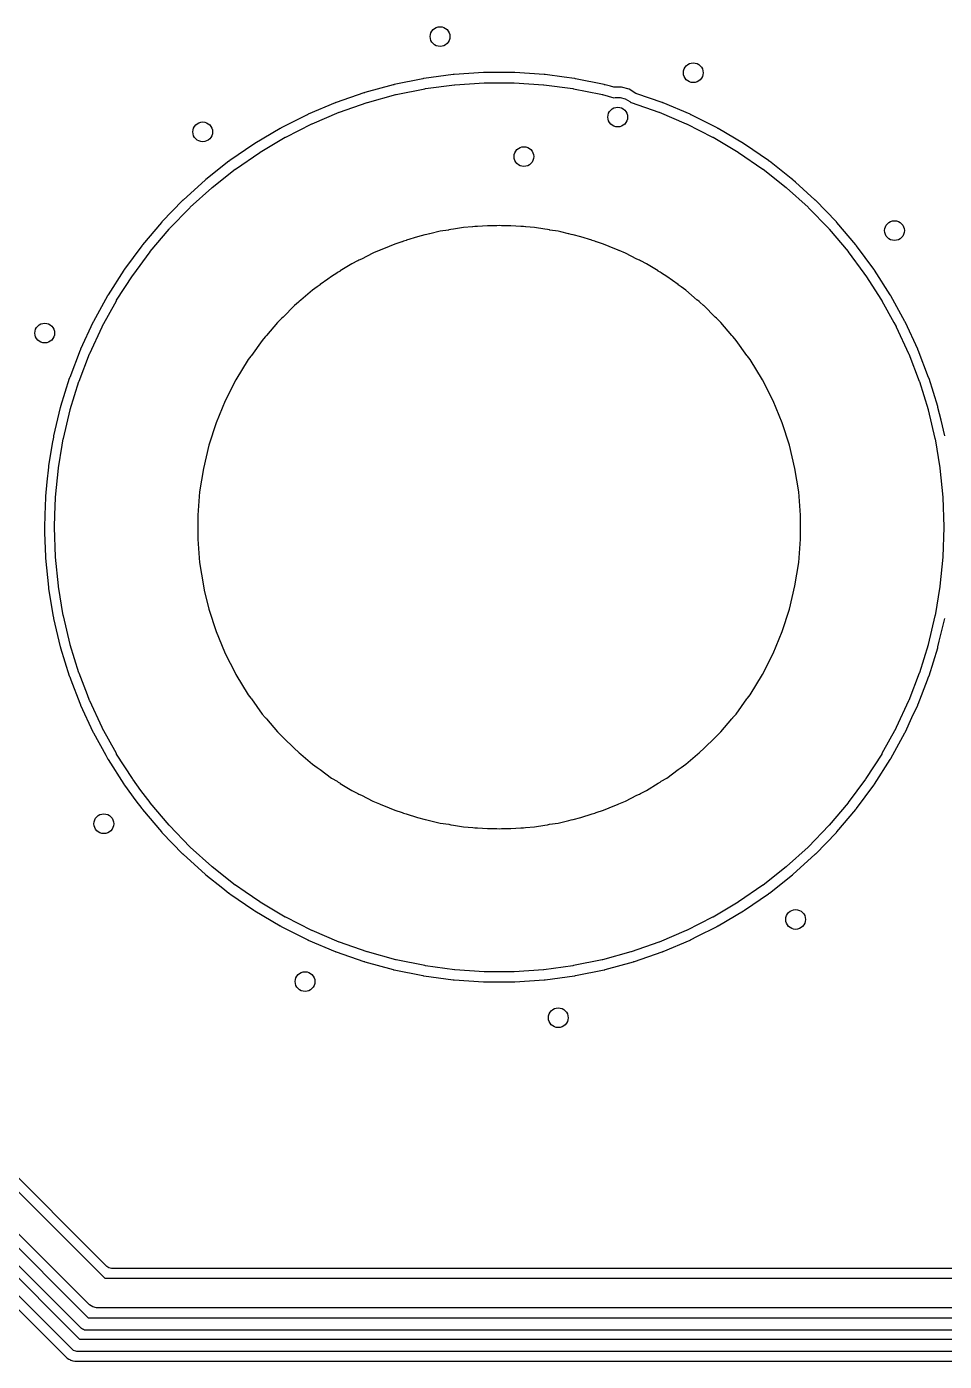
# Model space of a CAD drawing. Header units: inches. Extents: x 0.79 to 7.64, y -5.35 to -0.98.
# Drawn here: x 3.836 to 4.567, y -3.499 to -2.436 of the extents above; entities that cross this region are included whole.
import ezdxf

# ---------------------------------------------------------------- set-up
doc = ezdxf.new("R2010")
doc.units = ezdxf.units.IN
doc.header["$MEASUREMENT"] = 0
doc.layers.add('BLACK', color=250, linetype='CONTINUOUS')

msp = doc.modelspace()

# ---------------------------------------------------------------- linework, layer by layer
at = {"layer": 'BLACK', "linetype": 'CONTINUOUS'}
for p, q in [((4.1519, -2.4774), (4.129, -2.482)), ((4.1522, -2.4773), (4.1519, -2.4774)), ((4.1525, -2.4773), (4.1522, -2.4773)), ((4.1527, -2.4772), (4.1525, -2.4773)), ((4.1759, -2.4741), (4.1527, -2.4772)), ((4.1761, -2.4741), (4.1759, -2.4741)), ((4.1762, -2.4741), (4.1761, -2.4741)), ((4.1765, -2.474), (4.1762, -2.4741)), ((4.1768, -2.474), (4.1765, -2.474)), ((4.1765, -2.474), (4.1765, -2.474)), ((4.1765, -2.474), (4.1765, -2.474)), ((4.2001, -2.4725), (4.1768, -2.474)), ((4.2003, -2.4724), (4.2001, -2.4725)), ((4.2007, -2.4724), (4.2003, -2.4724)), ((4.2003, -2.4724), (4.2003, -2.4724)), ((4.2003, -2.4724), (4.2003, -2.4724)), ((4.2009, -2.4724), (4.2007, -2.4724)), ((4.2243, -2.4724), (4.2009, -2.4724)), ((4.2009, -2.4724), (4.2009, -2.4724)), ((4.2245, -2.4724), (4.2243, -2.4724)), ((4.2243, -2.4724), (4.2243, -2.4724)), ((4.2248, -2.4724), (4.2245, -2.4724)), ((4.2249, -2.4724), (4.2248, -2.4724)), ((4.225, -2.4724), (4.2249, -2.4724)), ((4.2251, -2.4725), (4.225, -2.4724)), ((4.2484, -2.474), (4.2251, -2.4725)), ((4.2487, -2.474), (4.2484, -2.474)), ((4.249, -2.4741), (4.2487, -2.474)), ((4.2492, -2.4741), (4.249, -2.4741)), ((4.2493, -2.4741), (4.2492, -2.4741)), ((4.2643, -2.4761), (4.2493, -2.4741)), ((4.2725, -2.4772), (4.2643, -2.4761)), ((4.2727, -2.4773), (4.2725, -2.4772)), ((4.273, -2.4773), (4.2727, -2.4773)), ((4.2727, -2.4773), (4.2727, -2.4773)), ((4.2727, -2.4773), (4.2727, -2.4773)), ((4.2733, -2.4774), (4.273, -2.4773)), ((4.2962, -2.482), (4.2733, -2.4774)), ((4.2733, -2.4774), (4.2733, -2.4774)), ((4.2733, -2.4774), (4.2733, -2.4774)), ((4.1282, -2.4822), (4.1056, -2.4884)), ((4.1284, -2.4821), (4.1282, -2.4822)), ((4.1287, -2.4821), (4.1284, -2.4821)), ((4.1289, -2.482), (4.1287, -2.4821)), ((4.129, -2.482), (4.1289, -2.482)), ((4.129, -2.482), (4.129, -2.482)), ((4.129, -2.482), (4.129, -2.482)), ((4.1306, -2.4899), (4.1535, -2.4853)), ((4.1535, -2.4853), (4.1538, -2.4852)), ((4.1538, -2.4852), (4.177, -2.4821)), ((4.177, -2.4821), (4.1773, -2.4821)), ((4.1773, -2.4821), (4.2006, -2.4805)), ((4.2006, -2.4805), (4.2009, -2.4805)), ((4.2009, -2.4805), (4.2243, -2.4805)), ((4.2243, -2.4805), (4.2246, -2.4805)), ((4.2246, -2.4805), (4.2479, -2.4821)), ((4.2479, -2.4821), (4.2482, -2.4821)), ((4.2482, -2.4821), (4.2714, -2.4852)), ((4.2714, -2.4852), (4.2717, -2.4853)), ((4.2717, -2.4853), (4.2935, -2.4897)), ((4.2965, -2.4821), (4.2962, -2.482)), ((4.2968, -2.4821), (4.2965, -2.4821)), ((4.2965, -2.4821), (4.2965, -2.4821)), ((4.2965, -2.4821), (4.2965, -2.4821)), ((4.297, -2.4822), (4.2968, -2.4821)), ((4.2968, -2.4821), (4.2968, -2.4821)), ((4.3012, -2.4834), (4.297, -2.4822)), ((4.3039, -2.4841), (4.3012, -2.4834)), ((4.305, -2.4842), (4.3039, -2.4841)), ((4.3102, -2.4842), (4.305, -2.4842)), ((4.3162, -2.4858), (4.3102, -2.4842)), ((4.3102, -2.4842), (4.3102, -2.4842)), ((4.3216, -2.489), (4.3162, -2.4858)), ((4.0819, -2.4966), (4.0604, -2.5057)), ((4.0822, -2.4965), (4.0819, -2.4966)), ((4.0825, -2.4964), (4.0822, -2.4965)), ((4.0827, -2.4963), (4.0825, -2.4964)), ((4.1048, -2.4886), (4.0827, -2.4963)), ((4.0854, -2.5039), (4.1075, -2.4963)), ((4.1051, -2.4885), (4.1048, -2.4886)), ((4.1054, -2.4885), (4.1051, -2.4885)), ((4.1056, -2.4884), (4.1054, -2.4885)), ((4.1075, -2.4963), (4.1078, -2.4962)), ((4.1078, -2.4962), (4.1303, -2.49)), ((4.1303, -2.49), (4.1306, -2.4899)), ((4.2935, -2.4897), (4.2946, -2.4899)), ((4.2946, -2.4899), (4.2949, -2.49)), ((4.2949, -2.49), (4.3041, -2.4925)), ((4.3041, -2.4925), (4.305, -2.4923)), ((4.305, -2.4923), (4.3091, -2.4923)), ((4.3091, -2.4923), (4.3131, -2.4933)), ((4.3131, -2.4933), (4.3167, -2.4954)), ((4.3167, -2.4954), (4.3175, -2.4962)), ((4.3175, -2.4962), (4.3177, -2.4963)), ((4.3177, -2.4963), (4.3398, -2.5039)), ((4.3217, -2.489), (4.3216, -2.489)), ((4.3216, -2.489), (4.3216, -2.489)), ((4.3224, -2.4893), (4.3217, -2.489)), ((4.3424, -2.4963), (4.3224, -2.4893)), ((4.3427, -2.4964), (4.3424, -2.4963)), ((4.343, -2.4965), (4.3427, -2.4964)), ((4.3433, -2.4966), (4.343, -2.4965)), ((4.3648, -2.5057), (4.3433, -2.4966)), ((4.0597, -2.5061), (4.0388, -2.5166)), ((4.0599, -2.506), (4.0597, -2.5061)), ((4.0602, -2.5058), (4.0599, -2.506)), ((4.0604, -2.5057), (4.0602, -2.5058)), ((4.0636, -2.5132), (4.0851, -2.5041)), ((4.0851, -2.5041), (4.0854, -2.5039)), ((4.3398, -2.5039), (4.3401, -2.5041)), ((4.3401, -2.5041), (4.3616, -2.5132)), ((4.365, -2.5058), (4.3648, -2.5057)), ((4.3653, -2.506), (4.365, -2.5058)), ((4.3655, -2.5061), (4.3653, -2.506)), ((4.3864, -2.5166), (4.3655, -2.5061)), ((4.0381, -2.517), (4.018, -2.5289)), ((4.0383, -2.5169), (4.0381, -2.517)), ((4.0386, -2.5167), (4.0383, -2.5169)), ((4.0388, -2.5166), (4.0386, -2.5167)), ((4.0425, -2.5238), (4.0633, -2.5133)), ((4.0633, -2.5133), (4.0636, -2.5132)), ((4.3616, -2.5132), (4.3619, -2.5133)), ((4.3619, -2.5133), (4.3827, -2.5238)), ((4.3866, -2.5167), (4.3864, -2.5166)), ((4.3869, -2.5169), (4.3866, -2.5167)), ((4.3871, -2.517), (4.3869, -2.5169)), ((4.4072, -2.5289), (4.3871, -2.517)), ((4.0172, -2.5294), (3.998, -2.5426)), ((4.0175, -2.5293), (4.0172, -2.5294)), ((4.0177, -2.5291), (4.0175, -2.5293)), ((4.018, -2.5289), (4.0177, -2.5291)), ((4.0221, -2.5359), (4.0422, -2.524)), ((4.0422, -2.524), (4.0425, -2.5238)), ((4.3827, -2.5238), (4.383, -2.524)), ((4.383, -2.524), (4.4031, -2.5359)), ((4.4075, -2.5291), (4.4072, -2.5289)), ((4.4077, -2.5293), (4.4075, -2.5291)), ((4.408, -2.5294), (4.4077, -2.5293)), ((4.4077, -2.5293), (4.4077, -2.5293)), ((4.4272, -2.5426), (4.408, -2.5294)), ((4.0026, -2.5493), (4.0218, -2.5361)), ((4.0218, -2.5361), (4.0221, -2.5359)), ((4.4031, -2.5359), (4.4034, -2.5361)), ((4.4034, -2.5361), (4.4226, -2.5493)), ((3.9973, -2.5431), (3.9789, -2.5576)), ((3.984, -2.564), (4.0023, -2.5495)), ((3.9975, -2.543), (3.9973, -2.5431)), ((3.9977, -2.5428), (3.9975, -2.543)), ((3.998, -2.5426), (3.9977, -2.5428)), ((4.0023, -2.5495), (4.0026, -2.5493)), ((4.4226, -2.5493), (4.4229, -2.5495)), ((4.4229, -2.5495), (4.4412, -2.564)), ((4.4274, -2.5428), (4.4272, -2.5426)), ((4.4277, -2.543), (4.4274, -2.5428)), ((4.4274, -2.5428), (4.4274, -2.5428)), ((4.4279, -2.5431), (4.4277, -2.543)), ((4.4277, -2.543), (4.4277, -2.543)), ((4.4454, -2.5569), (4.4279, -2.5431)), ((4.4279, -2.5431), (4.4279, -2.5431)), ((3.9783, -2.5582), (3.961, -2.5738)), ((3.9785, -2.558), (3.9783, -2.5582)), ((3.9787, -2.5578), (3.9785, -2.558)), ((3.9789, -2.5576), (3.9787, -2.5578)), ((3.9787, -2.5578), (3.9787, -2.5578)), ((3.9787, -2.5578), (3.9787, -2.5578)), ((3.9787, -2.5578), (3.9787, -2.5578)), ((4.4462, -2.5576), (4.4454, -2.5569)), ((4.4463, -2.5576), (4.4462, -2.5576)), ((4.4465, -2.5578), (4.4463, -2.5576)), ((4.4467, -2.558), (4.4465, -2.5578)), ((4.4469, -2.5582), (4.4467, -2.558)), ((4.4467, -2.558), (4.4467, -2.558)), ((4.4486, -2.5597), (4.4469, -2.5582)), ((4.4469, -2.5582), (4.4469, -2.5582)), ((4.4469, -2.5582), (4.4469, -2.5582)), ((4.4642, -2.5738), (4.4486, -2.5597)), ((4.4486, -2.5597), (4.4486, -2.5597)), ((3.9664, -2.5798), (3.9837, -2.5642)), ((3.9837, -2.5642), (3.984, -2.564)), ((4.4412, -2.564), (4.4415, -2.5642)), ((4.4415, -2.5642), (4.4588, -2.5798)), ((3.9603, -2.5744), (3.9441, -2.5912)), ((3.9499, -2.5968), (3.9662, -2.5801)), ((3.9605, -2.5742), (3.9603, -2.5744)), ((3.9608, -2.574), (3.9605, -2.5742)), ((3.961, -2.5738), (3.9608, -2.574)), ((3.9662, -2.5801), (3.9664, -2.5798)), ((4.4588, -2.5798), (4.459, -2.5801)), ((4.459, -2.5801), (4.4753, -2.5968)), ((4.4644, -2.574), (4.4642, -2.5738)), ((4.4647, -2.5742), (4.4644, -2.574)), ((4.4644, -2.574), (4.4644, -2.574)), ((4.4649, -2.5744), (4.4647, -2.5742)), ((4.4811, -2.5912), (4.4649, -2.5744)), ((4.4649, -2.5744), (4.4649, -2.5744)), ((4.4649, -2.5744), (4.4649, -2.5744)), ((3.9435, -2.5919), (3.9284, -2.6097)), ((3.9437, -2.5917), (3.9435, -2.5919)), ((3.9439, -2.5914), (3.9437, -2.5917)), ((3.9441, -2.5912), (3.9439, -2.5914)), ((4.2032, -2.5945), (4.1954, -2.5951)), ((4.2107, -2.5945), (4.2032, -2.5945)), ((4.2126, -2.5944), (4.2107, -2.5945)), ((4.2145, -2.5945), (4.2126, -2.5944)), ((4.222, -2.5945), (4.2145, -2.5945)), ((4.2298, -2.5951), (4.222, -2.5945)), ((4.222, -2.5945), (4.222, -2.5945)), ((4.4813, -2.5914), (4.4811, -2.5912)), ((4.4811, -2.5912), (4.4811, -2.5912)), ((4.4815, -2.5917), (4.4813, -2.5914)), ((4.4817, -2.5919), (4.4815, -2.5917)), ((4.4815, -2.5917), (4.4815, -2.5917)), ((4.4967, -2.6097), (4.4817, -2.5919)), ((3.9346, -2.6149), (3.9497, -2.5971)), ((3.9497, -2.5971), (3.9499, -2.5968)), ((4.1474, -2.6033), (4.1387, -2.6061)), ((4.1535, -2.6018), (4.1474, -2.6033)), ((4.1536, -2.6018), (4.1535, -2.6018)), ((4.1535, -2.6018), (4.1535, -2.6018)), ((4.1551, -2.6014), (4.1536, -2.6018)), ((4.1572, -2.6009), (4.1551, -2.6014)), ((4.1573, -2.6009), (4.1572, -2.6009)), ((4.1657, -2.5989), (4.1573, -2.6009)), ((4.1573, -2.6009), (4.1573, -2.6009)), ((4.1723, -2.5979), (4.1657, -2.5989)), ((4.1724, -2.5978), (4.1723, -2.5979)), ((4.1741, -2.5975), (4.1724, -2.5978)), ((4.1761, -2.5972), (4.1741, -2.5975)), ((4.1762, -2.5972), (4.1761, -2.5972)), ((4.1843, -2.5959), (4.1762, -2.5972)), ((4.1762, -2.5972), (4.1762, -2.5972)), ((4.1913, -2.5954), (4.1843, -2.5959)), ((4.1843, -2.5959), (4.1843, -2.5959)), ((4.1915, -2.5954), (4.1913, -2.5954)), ((4.1933, -2.5952), (4.1915, -2.5954)), ((4.1953, -2.5951), (4.1933, -2.5952)), ((4.1954, -2.5951), (4.1953, -2.5951)), ((4.1954, -2.5951), (4.1954, -2.5951)), ((4.2299, -2.5951), (4.2298, -2.5951)), ((4.2319, -2.5952), (4.2299, -2.5951)), ((4.2337, -2.5954), (4.2319, -2.5952)), ((4.2338, -2.5954), (4.2337, -2.5954)), ((4.2408, -2.5959), (4.2338, -2.5954)), ((4.2408, -2.5959), (4.2408, -2.5959)), ((4.249, -2.5972), (4.2408, -2.5959)), ((4.2491, -2.5972), (4.249, -2.5972)), ((4.249, -2.5972), (4.249, -2.5972)), ((4.2511, -2.5975), (4.2491, -2.5972)), ((4.2528, -2.5978), (4.2511, -2.5975)), ((4.2529, -2.5979), (4.2528, -2.5978)), ((4.2595, -2.5989), (4.2529, -2.5979)), ((4.2617, -2.5994), (4.2595, -2.5989)), ((4.2595, -2.5989), (4.2595, -2.5989)), ((4.2679, -2.6009), (4.2617, -2.5994)), ((4.268, -2.6009), (4.2679, -2.6009)), ((4.2679, -2.6009), (4.2679, -2.6009)), ((4.2701, -2.6014), (4.268, -2.6009)), ((4.2716, -2.6018), (4.2701, -2.6014)), ((4.2778, -2.6033), (4.2716, -2.6018)), ((4.2865, -2.6061), (4.2778, -2.6033)), ((4.2778, -2.6033), (4.2778, -2.6033)), ((4.2778, -2.6033), (4.2778, -2.6033)), ((4.4753, -2.5968), (4.4755, -2.5971)), ((4.4755, -2.5971), (4.4906, -2.6149)), ((3.9279, -2.6104), (3.9141, -2.6292)), ((3.9206, -2.634), (3.9344, -2.6152)), ((3.9281, -2.6102), (3.9279, -2.6104)), ((3.9283, -2.6099), (3.9281, -2.6102)), ((3.9284, -2.6097), (3.9283, -2.6099)), ((3.9344, -2.6152), (3.9346, -2.6149)), ((4.1171, -2.6142), (4.1124, -2.6162)), ((4.1173, -2.6142), (4.1171, -2.6142)), ((4.1171, -2.6142), (4.1171, -2.6142)), ((4.1184, -2.6136), (4.1173, -2.6142)), ((4.1205, -2.6128), (4.1184, -2.6136)), ((4.1294, -2.6091), (4.1205, -2.6128)), ((4.1205, -2.6128), (4.1205, -2.6128)), ((4.1205, -2.6128), (4.1205, -2.6128)), ((4.1351, -2.6073), (4.1294, -2.6091)), ((4.1294, -2.6091), (4.1294, -2.6091)), ((4.1352, -2.6073), (4.1351, -2.6073)), ((4.1351, -2.6073), (4.1351, -2.6073)), ((4.1365, -2.6068), (4.1352, -2.6073)), ((4.1386, -2.6062), (4.1365, -2.6068)), ((4.1387, -2.6061), (4.1386, -2.6062)), ((4.1387, -2.6061), (4.1387, -2.6061)), ((4.2866, -2.6062), (4.2865, -2.6061)), ((4.2865, -2.6061), (4.2865, -2.6061)), ((4.2887, -2.6068), (4.2866, -2.6062)), ((4.29, -2.6073), (4.2887, -2.6068)), ((4.2901, -2.6073), (4.29, -2.6073)), ((4.2958, -2.6091), (4.2901, -2.6073)), ((4.2901, -2.6073), (4.2901, -2.6073)), ((4.3047, -2.6128), (4.2958, -2.6091)), ((4.2958, -2.6091), (4.2958, -2.6091)), ((4.3068, -2.6136), (4.3047, -2.6128)), ((4.3047, -2.6128), (4.3047, -2.6128)), ((4.3047, -2.6128), (4.3047, -2.6128)), ((4.3079, -2.6142), (4.3068, -2.6136)), ((4.3081, -2.6142), (4.3079, -2.6142)), ((4.3132, -2.6164), (4.3081, -2.6142)), ((4.3081, -2.6142), (4.3081, -2.6142)), ((4.4906, -2.6149), (4.4908, -2.6152)), ((4.4908, -2.6152), (4.5033, -2.6322)), ((4.4969, -2.6099), (4.4967, -2.6097)), ((4.4971, -2.6102), (4.4969, -2.6099)), ((4.4969, -2.6099), (4.4969, -2.6099)), ((4.4973, -2.6104), (4.4971, -2.6102)), ((4.5111, -2.6292), (4.4973, -2.6104)), ((4.4973, -2.6104), (4.4973, -2.6104)), ((4.0952, -2.6249), (4.086, -2.6305)), ((4.0998, -2.6225), (4.0952, -2.6249)), ((4.1, -2.6225), (4.0998, -2.6225)), ((4.0998, -2.6225), (4.0998, -2.6225)), ((4.1009, -2.6219), (4.1, -2.6225)), ((4.1029, -2.621), (4.1009, -2.6219)), ((4.112, -2.6164), (4.1029, -2.621)), ((4.1029, -2.621), (4.1029, -2.621)), ((4.1124, -2.6162), (4.112, -2.6164)), ((4.112, -2.6164), (4.112, -2.6164)), ((4.112, -2.6164), (4.112, -2.6164)), ((4.3223, -2.621), (4.3132, -2.6164)), ((4.3132, -2.6164), (4.3132, -2.6164)), ((4.3243, -2.6219), (4.3223, -2.621)), ((4.3252, -2.6225), (4.3243, -2.6219)), ((4.3254, -2.6225), (4.3252, -2.6225)), ((4.33, -2.6249), (4.3254, -2.6225)), ((4.3392, -2.6305), (4.33, -2.6249)), ((4.33, -2.6249), (4.33, -2.6249)), ((4.33, -2.6249), (4.33, -2.6249)), ((4.33, -2.6249), (4.33, -2.6249)), ((3.9136, -2.6299), (3.901, -2.6496)), ((3.9078, -2.6539), (3.9204, -2.6343)), ((3.9137, -2.6297), (3.9136, -2.6299)), ((3.9139, -2.6294), (3.9137, -2.6297)), ((3.9141, -2.6292), (3.9139, -2.6294)), ((3.9204, -2.6343), (3.9206, -2.634)), ((4.0761, -2.637), (4.0699, -2.6414)), ((4.0791, -2.6348), (4.0761, -2.637)), ((4.0833, -2.6322), (4.0791, -2.6348)), ((4.0791, -2.6348), (4.0791, -2.6348)), ((4.0791, -2.6348), (4.0791, -2.6348)), ((4.0834, -2.6321), (4.0833, -2.6322)), ((4.0842, -2.6316), (4.0834, -2.6321)), ((4.086, -2.6306), (4.0842, -2.6316)), ((4.086, -2.6305), (4.086, -2.6305)), ((4.086, -2.6305), (4.086, -2.6306)), ((4.3392, -2.6306), (4.3392, -2.6305)), ((4.341, -2.6316), (4.3392, -2.6306)), ((4.3418, -2.6321), (4.341, -2.6316)), ((4.3419, -2.6322), (4.3418, -2.6321)), ((4.3461, -2.6348), (4.3419, -2.6322)), ((4.3553, -2.6414), (4.3461, -2.6348)), ((4.3461, -2.6348), (4.3461, -2.6348)), ((4.3461, -2.6348), (4.3461, -2.6348)), ((4.5033, -2.6322), (4.5046, -2.634)), ((4.5046, -2.634), (4.5048, -2.6343)), ((4.5048, -2.6343), (4.5172, -2.6537)), ((4.5113, -2.6294), (4.5111, -2.6292)), ((4.5114, -2.6296), (4.5113, -2.6294)), ((4.5115, -2.6297), (4.5114, -2.6296)), ((4.5116, -2.6299), (4.5115, -2.6297)), ((4.5242, -2.6496), (4.5116, -2.6299)), ((4.5116, -2.6299), (4.5116, -2.6299)), ((4.0638, -2.6459), (4.0547, -2.6537)), ((4.0675, -2.6432), (4.0638, -2.6459)), ((4.0638, -2.6459), (4.0638, -2.6459)), ((4.0676, -2.6431), (4.0675, -2.6432)), ((4.0675, -2.6432), (4.0675, -2.6432)), ((4.0683, -2.6426), (4.0676, -2.6431)), ((4.0699, -2.6415), (4.0683, -2.6426)), ((4.0699, -2.6414), (4.0699, -2.6415)), ((4.3553, -2.6415), (4.3553, -2.6414)), ((4.3553, -2.6414), (4.3553, -2.6414)), ((4.3569, -2.6426), (4.3553, -2.6415)), ((4.3576, -2.6431), (4.3569, -2.6426)), ((4.3577, -2.6432), (4.3576, -2.6431)), ((4.3614, -2.6459), (4.3577, -2.6432)), ((4.3705, -2.6537), (4.3614, -2.6459)), ((4.3614, -2.6459), (4.3614, -2.6459)), ((4.3614, -2.6459), (4.3614, -2.6459)), ((3.9006, -2.6503), (3.8893, -2.6708)), ((3.8964, -2.6747), (3.9077, -2.6542)), ((3.9007, -2.6501), (3.9006, -2.6503)), ((3.9009, -2.6498), (3.9007, -2.6501)), ((3.901, -2.6496), (3.9009, -2.6498)), ((3.9077, -2.6542), (3.9078, -2.6539)), ((4.0494, -2.6581), (4.0404, -2.6672)), ((4.0527, -2.6554), (4.0494, -2.6581)), ((4.0528, -2.6553), (4.0527, -2.6554)), ((4.0527, -2.6554), (4.0527, -2.6554)), ((4.0533, -2.6548), (4.0528, -2.6553)), ((4.0546, -2.6537), (4.0533, -2.6548)), ((4.0547, -2.6537), (4.0546, -2.6537)), ((4.0547, -2.6537), (4.0547, -2.6537)), ((4.3706, -2.6537), (4.3705, -2.6537)), ((4.3705, -2.6537), (4.3705, -2.6537)), ((4.3719, -2.6548), (4.3706, -2.6537)), ((4.3724, -2.6553), (4.3719, -2.6548)), ((4.3725, -2.6554), (4.3724, -2.6553)), ((4.3755, -2.658), (4.3725, -2.6554)), ((4.3758, -2.6581), (4.3755, -2.658)), ((4.3848, -2.6672), (4.3758, -2.6581)), ((4.3758, -2.6581), (4.3758, -2.6581)), ((4.5172, -2.6537), (4.5174, -2.6539)), ((4.5174, -2.6539), (4.5175, -2.6542)), ((4.5175, -2.6542), (4.527, -2.6715)), ((4.5243, -2.6498), (4.5242, -2.6496)), ((4.5242, -2.6496), (4.5242, -2.6496)), ((4.5245, -2.6501), (4.5243, -2.6498)), ((4.5246, -2.6503), (4.5245, -2.6501)), ((4.5359, -2.6708), (4.5246, -2.6503)), ((4.0389, -2.6687), (4.0361, -2.6715)), ((4.039, -2.6686), (4.0389, -2.6687)), ((4.0389, -2.6687), (4.0389, -2.6687)), ((4.0393, -2.6682), (4.039, -2.6686)), ((4.0404, -2.6672), (4.0393, -2.6682)), ((4.0404, -2.6672), (4.0404, -2.6672)), ((4.0404, -2.6672), (4.0404, -2.6672)), ((4.3859, -2.6682), (4.3848, -2.6672)), ((4.3862, -2.6686), (4.3859, -2.6682)), ((4.3891, -2.6715), (4.3862, -2.6686)), ((3.8889, -2.6716), (3.8791, -2.6928)), ((3.8865, -2.6962), (3.8963, -2.675)), ((3.8891, -2.6713), (3.8889, -2.6716)), ((3.8892, -2.671), (3.8891, -2.6713)), ((3.8893, -2.6708), (3.8892, -2.671)), ((3.8963, -2.675), (3.8964, -2.6747)), ((4.0361, -2.6715), (4.0272, -2.6819)), ((4.0361, -2.6715), (4.0361, -2.6715)), ((4.398, -2.6819), (4.3891, -2.6715)), ((4.527, -2.6715), (4.5288, -2.6747)), ((4.5288, -2.6747), (4.5289, -2.675)), ((4.5289, -2.675), (4.5387, -2.6962)), ((4.536, -2.671), (4.5359, -2.6708)), ((4.5361, -2.6713), (4.536, -2.671)), ((4.536, -2.671), (4.536, -2.671)), ((4.5363, -2.6716), (4.5361, -2.6713)), ((4.5461, -2.6928), (4.5363, -2.6716)), ((4.0238, -2.6858), (4.0152, -2.6978)), ((4.0262, -2.6831), (4.0238, -2.6858)), ((4.0263, -2.6829), (4.0262, -2.6831)), ((4.0262, -2.6831), (4.0262, -2.6831)), ((4.0265, -2.6827), (4.0263, -2.6829)), ((4.0272, -2.6819), (4.0265, -2.6827)), ((4.0272, -2.6819), (4.0272, -2.6819)), ((4.3987, -2.6827), (4.398, -2.6819)), ((4.3989, -2.6829), (4.3987, -2.6827)), ((4.399, -2.6831), (4.3989, -2.6829)), ((4.4014, -2.6858), (4.399, -2.6831)), ((4.41, -2.6978), (4.4014, -2.6858)), ((3.8788, -2.6936), (3.8704, -2.7154)), ((3.8779, -2.7183), (3.8863, -2.6965)), ((3.8789, -2.6933), (3.8788, -2.6936)), ((3.879, -2.693), (3.8789, -2.6933)), ((3.8791, -2.6928), (3.879, -2.693)), ((3.8863, -2.6965), (3.8865, -2.6962)), ((4.0147, -2.6984), (4.0127, -2.7011)), ((4.0148, -2.6983), (4.0147, -2.6984)), ((4.0149, -2.6982), (4.0148, -2.6983)), ((4.0152, -2.6978), (4.0149, -2.6982)), ((4.0152, -2.6978), (4.0152, -2.6978)), ((4.4103, -2.6982), (4.41, -2.6978)), ((4.4104, -2.6983), (4.4103, -2.6982)), ((4.4125, -2.7011), (4.4104, -2.6983)), ((4.5387, -2.6962), (4.5389, -2.6965)), ((4.5389, -2.6965), (4.5473, -2.7183)), ((4.5462, -2.693), (4.5461, -2.6928)), ((4.5461, -2.6928), (4.5461, -2.6928)), ((4.5463, -2.6933), (4.5462, -2.693)), ((4.5464, -2.6936), (4.5463, -2.6933)), ((4.5548, -2.7154), (4.5464, -2.6936)), ((4.0127, -2.7011), (4.0029, -2.7172)), ((4.0127, -2.7011), (4.0127, -2.7011)), ((4.4223, -2.7172), (4.4125, -2.7011)), ((4.4125, -2.7011), (4.4125, -2.7011)), ((4.4125, -2.7011), (4.4125, -2.7011)), ((3.8701, -2.7162), (3.8632, -2.7385)), ((3.8702, -2.7159), (3.8701, -2.7162)), ((3.8703, -2.7156), (3.8702, -2.7159)), ((3.8704, -2.7154), (3.8703, -2.7156)), ((3.8709, -2.7409), (3.8778, -2.7186)), ((3.8778, -2.7186), (3.8779, -2.7183)), ((4.0029, -2.7172), (3.9943, -2.734)), ((4.0029, -2.7172), (4.0029, -2.7172)), ((4.4309, -2.734), (4.4223, -2.7172)), ((4.4223, -2.7172), (4.4223, -2.7172)), ((4.4223, -2.7172), (4.4223, -2.7172)), ((4.4223, -2.7172), (4.4223, -2.7172)), ((4.5473, -2.7183), (4.5474, -2.7186)), ((4.5474, -2.7186), (4.5543, -2.7409)), ((4.5549, -2.7155), (4.5548, -2.7154)), ((4.5549, -2.7156), (4.5549, -2.7155)), ((4.555, -2.7159), (4.5549, -2.7156)), ((4.5551, -2.7162), (4.555, -2.7159)), ((4.555, -2.7159), (4.555, -2.7159)), ((4.555, -2.7159), (4.555, -2.7159)), ((4.562, -2.7385), (4.5551, -2.7162)), ((3.8629, -2.7393), (3.8575, -2.762)), ((3.863, -2.7391), (3.8629, -2.7393)), ((3.8631, -2.7387), (3.863, -2.7391)), ((3.8632, -2.7385), (3.8631, -2.7387)), ((3.8654, -2.7639), (3.8708, -2.7412)), ((3.8708, -2.7412), (3.8709, -2.7409)), ((3.9943, -2.734), (3.9871, -2.7515)), ((4.4381, -2.7515), (4.4309, -2.734)), ((4.5543, -2.7409), (4.5544, -2.7412)), ((4.5544, -2.7412), (4.5598, -2.7639)), ((4.5621, -2.7387), (4.562, -2.7385)), ((4.5622, -2.7391), (4.5621, -2.7387)), ((4.5622, -2.7393), (4.5622, -2.7391)), ((4.5647, -2.7495), (4.5622, -2.7393)), ((3.9871, -2.7515), (3.9813, -2.7694)), ((4.4439, -2.7694), (4.4381, -2.7515)), ((4.5677, -2.762), (4.5647, -2.7495)), ((3.8574, -2.7629), (3.8565, -2.7681)), ((3.8575, -2.7623), (3.8574, -2.7626)), ((3.8574, -2.7626), (3.8574, -2.7629)), ((3.8575, -2.762), (3.8575, -2.7623)), ((3.8645, -2.7694), (3.8653, -2.7642)), ((3.8653, -2.7642), (3.8654, -2.7639)), ((4.5598, -2.7639), (4.5599, -2.7642)), ((4.5599, -2.7642), (4.5637, -2.7873)), ((3.8565, -2.7681), (3.8535, -2.7859)), ((3.8565, -2.7681), (3.8565, -2.7681)), ((3.8615, -2.7873), (3.8645, -2.7694)), ((3.9813, -2.7694), (3.9769, -2.7878)), ((3.9813, -2.7694), (3.9813, -2.7694)), ((4.4483, -2.7878), (4.4439, -2.7694)), ((3.8535, -2.7859), (3.8534, -2.7862)), ((3.8534, -2.7868), (3.8522, -2.7986)), ((3.8534, -2.7862), (3.8534, -2.7862)), ((3.8534, -2.7862), (3.8534, -2.7862)), ((3.8534, -2.7862), (3.8534, -2.7865)), ((3.8534, -2.7865), (3.8534, -2.7868)), ((3.8591, -2.8108), (3.8614, -2.7876)), ((3.8614, -2.7876), (3.8615, -2.7873)), ((3.9769, -2.7878), (3.9739, -2.8064)), ((4.4513, -2.8064), (4.4483, -2.7878)), ((4.5637, -2.7873), (4.5638, -2.7876)), ((4.5638, -2.7876), (4.5661, -2.8108)), ((3.8522, -2.7986), (3.851, -2.81)), ((3.9739, -2.8064), (3.9724, -2.8252)), ((3.9739, -2.8064), (3.9739, -2.8064)), ((4.4528, -2.8252), (4.4513, -2.8064)), ((3.851, -2.8109), (3.8505, -2.8249)), ((3.851, -2.81), (3.851, -2.8103)), ((3.851, -2.8103), (3.851, -2.8106)), ((3.851, -2.8106), (3.851, -2.8106)), ((3.851, -2.8106), (3.851, -2.8109)), ((3.8586, -2.8252), (3.8591, -2.8111)), ((3.8591, -2.8111), (3.8591, -2.8108)), ((4.5661, -2.8108), (4.5661, -2.8111)), ((4.5661, -2.8111), (4.5669, -2.8345)), ((3.8505, -2.8255), (3.8502, -2.8342)), ((3.8505, -2.8249), (3.8505, -2.8255)), ((3.8505, -2.8255), (3.8505, -2.8255)), ((3.8583, -2.8345), (3.8586, -2.8252)), ((3.9724, -2.8252), (3.9724, -2.8441)), ((4.4528, -2.8441), (4.4528, -2.8252)), ((3.8502, -2.8342), (3.8502, -2.8345)), ((3.8502, -2.8345), (3.8502, -2.8348)), ((3.8502, -2.8348), (3.8502, -2.8351)), ((3.8502, -2.8351), (3.8503, -2.8389)), ((3.8503, -2.8389), (3.851, -2.8584)), ((3.8583, -2.8348), (3.8583, -2.8345)), ((3.8591, -2.8582), (3.8583, -2.8348)), ((4.5669, -2.8348), (4.5661, -2.8582)), ((4.5669, -2.8345), (4.5669, -2.8348)), ((3.9724, -2.8441), (3.9739, -2.8629)), ((4.4513, -2.8629), (4.4528, -2.8441)), ((3.851, -2.8584), (3.851, -2.8587)), ((3.851, -2.8587), (3.851, -2.8587)), ((3.851, -2.8587), (3.851, -2.859)), ((3.851, -2.859), (3.851, -2.8593)), ((3.851, -2.8593), (3.8534, -2.8825)), ((3.8591, -2.8585), (3.8591, -2.8582)), ((3.8614, -2.8815), (3.8591, -2.8585)), ((4.5661, -2.8585), (4.5638, -2.8817)), ((4.5661, -2.8582), (4.5661, -2.8585)), ((3.9739, -2.8629), (3.9739, -2.8629)), ((3.9739, -2.8629), (3.9769, -2.8815)), ((4.4483, -2.8815), (4.4513, -2.8629)), ((3.8614, -2.8817), (3.8614, -2.8815)), ((3.9769, -2.8815), (3.9776, -2.8849)), ((4.4439, -2.8999), (4.4483, -2.8815)), ((3.8534, -2.8825), (3.8534, -2.8828)), ((3.8534, -2.8828), (3.8534, -2.8831)), ((3.8534, -2.8831), (3.8535, -2.8834)), ((3.8535, -2.8834), (3.8565, -2.9014)), ((3.8615, -2.882), (3.8614, -2.8817)), ((3.8653, -2.9051), (3.8615, -2.882)), ((3.9776, -2.8849), (3.9813, -2.8999)), ((4.5637, -2.882), (4.5599, -2.9051)), ((4.5638, -2.8817), (4.5637, -2.882)), ((3.8565, -2.9014), (3.8573, -2.9059)), ((3.9813, -2.8999), (3.9813, -2.8999)), ((3.9813, -2.8999), (3.9871, -2.9178)), ((4.4381, -2.9178), (4.4439, -2.8999)), ((3.8573, -2.9059), (3.8574, -2.9064)), ((3.8574, -2.9064), (3.8574, -2.9067)), ((3.8574, -2.9067), (3.8574, -2.9067)), ((3.8574, -2.9067), (3.8574, -2.9069)), ((3.8574, -2.9069), (3.8575, -2.907)), ((3.8575, -2.907), (3.8575, -2.9073)), ((3.8575, -2.9073), (3.8629, -2.93)), ((3.8654, -2.9054), (3.8653, -2.9051)), ((3.8708, -2.9281), (3.8654, -2.9054)), ((4.5598, -2.9054), (4.5544, -2.9281)), ((4.5599, -2.9051), (4.5598, -2.9054)), ((4.5633, -2.9255), (4.5677, -2.9073)), ((3.9871, -2.9178), (3.9913, -2.9281)), ((4.4309, -2.9353), (4.4381, -2.9178)), ((3.8629, -2.93), (3.863, -2.9302)), ((3.863, -2.9302), (3.8631, -2.9306)), ((3.8631, -2.9306), (3.8632, -2.9308)), ((3.8632, -2.9308), (3.8701, -2.9531)), ((3.8709, -2.9284), (3.8708, -2.9281)), ((3.8778, -2.9507), (3.8709, -2.9284)), ((3.9913, -2.9281), (3.9943, -2.9353)), ((4.5543, -2.9284), (4.5474, -2.9507)), ((4.5544, -2.9281), (4.5543, -2.9284)), ((4.5551, -2.9531), (4.562, -2.9308)), ((4.562, -2.9308), (4.5621, -2.9306)), ((4.5621, -2.9306), (4.5622, -2.9302)), ((4.5622, -2.93), (4.5633, -2.9255)), ((4.5622, -2.9302), (4.5622, -2.93)), ((4.5622, -2.9302), (4.5622, -2.9302)), ((3.9943, -2.9353), (4.0022, -2.9507)), ((4.4223, -2.9521), (4.4309, -2.9353)), ((3.8701, -2.9531), (3.8701, -2.9532)), ((3.8701, -2.9532), (3.8702, -2.9534)), ((3.8702, -2.9534), (3.8703, -2.9537)), ((3.8703, -2.9537), (3.8704, -2.9539)), ((3.8704, -2.9539), (3.8713, -2.9562)), ((3.8779, -2.951), (3.8778, -2.9507)), ((3.8845, -2.9681), (3.8779, -2.951)), ((4.0022, -2.9507), (4.0029, -2.9521)), ((4.0029, -2.9521), (4.0029, -2.9521)), ((4.0029, -2.9521), (4.0127, -2.9682)), ((4.4125, -2.9682), (4.4223, -2.9521)), ((4.5473, -2.951), (4.5389, -2.9728)), ((4.5474, -2.9507), (4.5473, -2.951)), ((4.5539, -2.9562), (4.5548, -2.9539)), ((4.5548, -2.9539), (4.5549, -2.9538)), ((4.5549, -2.9537), (4.555, -2.9534)), ((4.5549, -2.9538), (4.5549, -2.9537)), ((4.555, -2.9534), (4.5551, -2.9531)), ((3.8713, -2.9562), (3.8785, -2.9749)), ((4.5464, -2.9757), (4.5539, -2.9562)), ((3.8785, -2.9749), (3.8788, -2.9757)), ((3.8788, -2.9757), (3.8789, -2.976)), ((3.8789, -2.976), (3.8789, -2.976)), ((3.8789, -2.976), (3.879, -2.9763)), ((3.879, -2.9763), (3.8791, -2.9765)), ((3.8791, -2.9765), (3.8889, -2.9977)), ((3.8863, -2.9728), (3.8845, -2.9681)), ((3.8865, -2.9731), (3.8863, -2.9728)), ((3.8963, -2.9943), (3.8865, -2.9731)), ((4.0127, -2.9682), (4.0127, -2.9682)), ((4.0127, -2.9682), (4.0127, -2.9682)), ((4.0127, -2.9682), (4.0148, -2.971)), ((4.0148, -2.971), (4.0148, -2.971)), ((4.0148, -2.971), (4.0149, -2.9711)), ((4.0149, -2.9711), (4.0152, -2.9715)), ((4.0152, -2.9715), (4.0152, -2.9715)), ((4.0152, -2.9715), (4.0238, -2.9835)), ((4.4014, -2.9835), (4.41, -2.9715)), ((4.41, -2.9715), (4.4103, -2.9711)), ((4.4103, -2.9711), (4.4104, -2.971)), ((4.4104, -2.971), (4.4125, -2.9682)), ((4.5387, -2.9731), (4.5289, -2.9943)), ((4.5389, -2.9728), (4.5387, -2.9731)), ((4.5415, -2.9864), (4.5461, -2.9765)), ((4.5461, -2.9765), (4.5462, -2.9763)), ((4.5461, -2.9765), (4.5461, -2.9765)), ((4.5462, -2.9763), (4.5463, -2.976)), ((4.5463, -2.976), (4.5464, -2.9757)), ((4.0238, -2.9835), (4.0238, -2.9835)), ((4.0238, -2.9835), (4.0262, -2.9862)), ((4.0262, -2.9862), (4.0263, -2.9864)), ((4.0263, -2.9864), (4.0265, -2.9866)), ((4.0265, -2.9866), (4.0272, -2.9874)), ((4.0272, -2.9874), (4.0361, -2.9978)), ((4.3891, -2.9978), (4.398, -2.9874)), ((4.398, -2.9874), (4.3987, -2.9866)), ((4.3987, -2.9866), (4.3989, -2.9864)), ((4.3989, -2.9864), (4.4014, -2.9835)), ((4.5363, -2.9977), (4.5415, -2.9864)), ((3.8889, -2.9977), (3.8891, -2.998)), ((3.8891, -2.998), (3.8891, -2.998)), ((3.8891, -2.998), (3.8891, -2.9981)), ((3.8891, -2.9981), (3.8892, -2.9982)), ((3.8892, -2.9982), (3.8892, -2.9982)), ((3.8892, -2.9982), (3.8893, -2.9985)), ((3.8893, -2.9985), (3.8992, -3.0164)), ((3.8964, -2.9946), (3.8963, -2.9943)), ((3.9077, -3.0151), (3.8964, -2.9946)), ((4.0361, -2.9978), (4.0361, -2.9978)), ((4.0361, -2.9978), (4.0361, -2.9978)), ((4.0361, -2.9978), (4.039, -3.0007)), ((4.3862, -3.0007), (4.3891, -2.9978)), ((4.5288, -2.9946), (4.5175, -3.0151)), ((4.5246, -3.019), (4.5359, -2.9985)), ((4.5289, -2.9943), (4.5288, -2.9946)), ((4.5359, -2.9985), (4.536, -2.9982)), ((4.536, -2.9982), (4.5361, -2.998)), ((4.5361, -2.998), (4.5363, -2.9977)), ((4.039, -3.0007), (4.0393, -3.0011)), ((4.0393, -3.0011), (4.0404, -3.0021)), ((4.0404, -3.0021), (4.0494, -3.0111)), ((4.3758, -3.0111), (4.3848, -3.0021)), ((4.3848, -3.0021), (4.3859, -3.0011)), ((4.3859, -3.0011), (4.3862, -3.0007)), ((3.8992, -3.0164), (3.9006, -3.019)), ((3.9006, -3.019), (3.9007, -3.0192)), ((3.9007, -3.0192), (3.9009, -3.0195)), ((3.9009, -3.0195), (3.901, -3.0197)), ((3.901, -3.0197), (3.9136, -3.0394)), ((3.9078, -3.0154), (3.9077, -3.0151)), ((3.9204, -3.035), (3.9078, -3.0154)), ((4.0494, -3.0111), (4.0494, -3.0111)), ((4.0494, -3.0111), (4.0494, -3.0111)), ((4.0494, -3.0111), (4.0527, -3.0139)), ((4.0527, -3.0139), (4.0528, -3.014)), ((4.0528, -3.014), (4.0533, -3.0145)), ((4.0533, -3.0145), (4.0546, -3.0156)), ((4.0546, -3.0156), (4.0638, -3.0234)), ((4.3614, -3.0234), (4.3706, -3.0156)), ((4.3706, -3.0156), (4.3719, -3.0145)), ((4.3719, -3.0145), (4.3724, -3.014)), ((4.3724, -3.014), (4.3758, -3.0111)), ((4.5174, -3.0154), (4.5048, -3.035)), ((4.5116, -3.0394), (4.5242, -3.0197)), ((4.5175, -3.0151), (4.5174, -3.0154)), ((4.5242, -3.0197), (4.5243, -3.0195)), ((4.5243, -3.0195), (4.5245, -3.0192)), ((4.5245, -3.0192), (4.5246, -3.019)), ((4.0638, -3.0234), (4.0676, -3.0262)), ((4.0676, -3.0262), (4.0683, -3.0267)), ((4.0683, -3.0267), (4.0699, -3.0278)), ((4.0699, -3.0278), (4.0791, -3.0345)), ((4.3461, -3.0345), (4.3553, -3.0278)), ((4.3553, -3.0278), (4.3569, -3.0267)), ((4.3569, -3.0267), (4.3576, -3.0262)), ((4.3576, -3.0262), (4.3614, -3.0234)), ((3.9136, -3.0394), (3.9137, -3.0396)), ((3.9137, -3.0396), (3.9139, -3.0399)), ((3.9139, -3.0399), (3.9141, -3.0401)), ((3.9141, -3.0401), (3.9232, -3.0526)), ((3.9206, -3.0353), (3.9204, -3.035)), ((3.9272, -3.0444), (3.9206, -3.0353)), ((4.0791, -3.0345), (4.0834, -3.0371)), ((4.0834, -3.0371), (4.0842, -3.0377)), ((4.0842, -3.0377), (4.086, -3.0387)), ((4.086, -3.0387), (4.086, -3.0388)), ((4.086, -3.0388), (4.0952, -3.0444)), ((4.33, -3.0444), (4.3392, -3.0387)), ((4.3392, -3.0387), (4.341, -3.0377)), ((4.341, -3.0377), (4.3418, -3.0371)), ((4.3418, -3.0371), (4.3461, -3.0345)), ((4.5046, -3.0353), (4.4908, -3.0541)), ((4.4973, -3.0589), (4.5111, -3.0401)), ((4.5048, -3.035), (4.5046, -3.0353)), ((4.5111, -3.0401), (4.5113, -3.0399)), ((4.5113, -3.0399), (4.5115, -3.0396)), ((4.5115, -3.0396), (4.5116, -3.0394)), ((3.9344, -3.0541), (3.9272, -3.0444)), ((4.0952, -3.0444), (4.0952, -3.0444)), ((4.0952, -3.0444), (4.0952, -3.0444)), ((4.0952, -3.0444), (4.0999, -3.0468)), ((4.0999, -3.0468), (4.1009, -3.0474)), ((4.1009, -3.0474), (4.1029, -3.0483)), ((4.1029, -3.0483), (4.112, -3.0529)), ((4.3132, -3.0529), (4.3223, -3.0483)), ((4.3223, -3.0483), (4.3243, -3.0474)), ((4.3243, -3.0474), (4.3252, -3.0468)), ((4.3252, -3.0468), (4.33, -3.0444)), ((3.9232, -3.0526), (3.9279, -3.0589)), ((3.9279, -3.0589), (3.9281, -3.0591)), ((3.9281, -3.0591), (3.9283, -3.0594)), ((3.9283, -3.0594), (3.9283, -3.0594)), ((3.9283, -3.0594), (3.9284, -3.0596)), ((3.9284, -3.0596), (3.9435, -3.0774)), ((3.9346, -3.0544), (3.9344, -3.0541)), ((3.9497, -3.0722), (3.9346, -3.0544)), ((4.112, -3.0529), (4.1172, -3.0551)), ((4.1172, -3.0551), (4.1184, -3.0557)), ((4.1184, -3.0557), (4.1205, -3.0564)), ((4.1205, -3.0564), (4.1294, -3.0602)), ((4.1294, -3.0602), (4.1352, -3.062)), ((4.1352, -3.062), (4.1365, -3.0625)), ((4.2887, -3.0625), (4.29, -3.062)), ((4.29, -3.062), (4.2958, -3.0602)), ((4.2958, -3.0602), (4.3047, -3.0564)), ((4.3047, -3.0564), (4.3068, -3.0557)), ((4.3068, -3.0557), (4.3079, -3.0551)), ((4.3079, -3.0551), (4.3132, -3.0529)), ((4.4906, -3.0544), (4.4755, -3.0722)), ((4.4817, -3.0774), (4.4967, -3.0596)), ((4.4908, -3.0541), (4.4906, -3.0544)), ((4.4967, -3.0596), (4.4969, -3.0594)), ((4.4969, -3.0594), (4.4971, -3.0591)), ((4.4971, -3.0591), (4.4973, -3.0589)), ((3.9499, -3.0724), (3.9497, -3.0722)), ((3.9662, -3.0892), (3.9499, -3.0724)), ((4.1365, -3.0625), (4.1386, -3.0631)), ((4.1386, -3.0631), (4.1474, -3.066)), ((4.1474, -3.066), (4.1536, -3.0675)), ((4.1536, -3.0675), (4.1551, -3.0679)), ((4.1551, -3.0679), (4.1572, -3.0683)), ((4.1572, -3.0683), (4.1657, -3.0704)), ((4.1657, -3.0704), (4.1724, -3.0714)), ((4.1724, -3.0714), (4.1741, -3.0718)), ((4.1741, -3.0718), (4.1761, -3.072)), ((4.1761, -3.072), (4.1843, -3.0733)), ((4.2408, -3.0733), (4.2491, -3.072)), ((4.2491, -3.072), (4.2511, -3.0718)), ((4.2511, -3.0718), (4.2528, -3.0714)), ((4.2528, -3.0714), (4.2595, -3.0704)), ((4.2595, -3.0704), (4.268, -3.0683)), ((4.268, -3.0683), (4.2701, -3.0679)), ((4.2701, -3.0679), (4.2716, -3.0675)), ((4.2716, -3.0675), (4.2778, -3.066)), ((4.2778, -3.066), (4.2866, -3.0631)), ((4.2866, -3.0631), (4.2887, -3.0625)), ((4.4753, -3.0724), (4.459, -3.0892)), ((4.4755, -3.0722), (4.4753, -3.0724)), ((3.9435, -3.0774), (3.9437, -3.0776)), ((3.9437, -3.0776), (3.9437, -3.0776)), ((3.9437, -3.0776), (3.9439, -3.0779)), ((3.9439, -3.0779), (3.9439, -3.0779)), ((3.9439, -3.0779), (3.9441, -3.0781)), ((3.9441, -3.0781), (3.9603, -3.0949)), ((4.1843, -3.0733), (4.1915, -3.0739)), ((4.1915, -3.0739), (4.1933, -3.0741)), ((4.1933, -3.0741), (4.1953, -3.0742)), ((4.1953, -3.0742), (4.2032, -3.0748)), ((4.2032, -3.0748), (4.2032, -3.0748)), ((4.2032, -3.0748), (4.2107, -3.0748)), ((4.2107, -3.0748), (4.2126, -3.0749)), ((4.2126, -3.0749), (4.2145, -3.0748)), ((4.2145, -3.0748), (4.222, -3.0748)), ((4.222, -3.0748), (4.2299, -3.0742)), ((4.222, -3.0748), (4.222, -3.0748)), ((4.2299, -3.0742), (4.2319, -3.0741)), ((4.2319, -3.0741), (4.2337, -3.0739)), ((4.2337, -3.0739), (4.2408, -3.0733)), ((4.4649, -3.0949), (4.4811, -3.0781)), ((4.4811, -3.0781), (4.4813, -3.0779)), ((4.4813, -3.0779), (4.4815, -3.0776)), ((4.4815, -3.0776), (4.4817, -3.0774)), ((3.9664, -3.0895), (3.9662, -3.0892)), ((3.9837, -3.1051), (3.9664, -3.0895)), ((4.4588, -3.0895), (4.4415, -3.1051)), ((4.459, -3.0892), (4.4588, -3.0895)), ((3.9603, -3.0949), (3.9603, -3.0949)), ((3.9603, -3.0949), (3.9605, -3.095)), ((3.9605, -3.095), (3.9608, -3.0953)), ((3.9608, -3.0953), (3.961, -3.0955)), ((3.961, -3.0955), (3.9783, -3.1111)), ((4.4469, -3.1111), (4.4642, -3.0955)), ((4.4642, -3.0955), (4.4644, -3.0953)), ((4.4644, -3.0953), (4.4647, -3.095)), ((4.4647, -3.095), (4.4649, -3.0949)), ((3.9783, -3.1111), (3.9783, -3.1111)), ((3.9783, -3.1111), (3.9783, -3.1111)), ((3.9783, -3.1111), (3.9785, -3.1113)), ((3.9785, -3.1113), (3.9785, -3.1113)), ((3.9785, -3.1113), (3.9787, -3.1115)), ((3.9787, -3.1115), (3.9789, -3.1117)), ((3.9789, -3.1117), (3.9789, -3.1117)), ((3.9789, -3.1117), (3.9924, -3.1223)), ((3.984, -3.1053), (3.9837, -3.1051)), ((4.0023, -3.1198), (3.984, -3.1053)), ((4.4412, -3.1053), (4.4229, -3.1198)), ((4.4279, -3.1262), (4.4463, -3.1117)), ((4.4415, -3.1051), (4.4412, -3.1053)), ((4.4463, -3.1117), (4.4465, -3.1115)), ((4.4465, -3.1115), (4.4467, -3.1113)), ((4.4467, -3.1113), (4.4469, -3.1111)), ((3.9924, -3.1223), (3.9973, -3.1262)), ((3.9973, -3.1262), (3.9975, -3.1263)), ((4.0026, -3.12), (4.0023, -3.1198)), ((4.0101, -3.1252), (4.0026, -3.12)), ((4.0218, -3.1332), (4.0101, -3.1252)), ((4.4226, -3.12), (4.4034, -3.1332)), ((4.4229, -3.1198), (4.4226, -3.12)), ((4.4277, -3.1263), (4.4279, -3.1262)), ((3.5994, -3.1342), (3.8983, -3.4331)), ((3.9001, -3.4237), (3.6089, -3.1325)), ((3.9975, -3.1263), (3.9978, -3.1265)), ((3.9978, -3.1265), (3.998, -3.1267)), ((3.998, -3.1267), (4.0172, -3.1399)), ((4.0221, -3.1334), (4.0218, -3.1332)), ((4.0422, -3.1453), (4.0221, -3.1334)), ((4.4031, -3.1334), (4.383, -3.1453)), ((4.4034, -3.1332), (4.4031, -3.1334)), ((4.408, -3.1399), (4.4272, -3.1267)), ((4.4272, -3.1267), (4.4274, -3.1265)), ((4.4274, -3.1265), (4.4277, -3.1263)), ((3.5679, -3.1472), (3.8852, -3.4646)), ((3.885, -3.4532), (3.5792, -3.1474)), ((4.0172, -3.1399), (4.0175, -3.14)), ((4.0175, -3.14), (4.0175, -3.14)), ((4.0175, -3.14), (4.0177, -3.1402)), ((4.0177, -3.1402), (4.0178, -3.1403)), ((4.0178, -3.1403), (4.018, -3.1404)), ((4.018, -3.1404), (4.0381, -3.1523)), ((4.0425, -3.1454), (4.0422, -3.1453)), ((4.0633, -3.156), (4.0425, -3.1454)), ((4.3827, -3.1454), (4.3619, -3.156)), ((4.383, -3.1453), (4.3827, -3.1454)), ((4.3871, -3.1523), (4.4072, -3.1404)), ((4.4072, -3.1404), (4.4075, -3.1402)), ((4.4075, -3.1402), (4.4077, -3.14)), ((4.4077, -3.14), (4.408, -3.1399)), ((3.551, -3.1543), (3.8782, -3.4815)), ((3.8797, -3.473), (3.5595, -3.1528)), ((4.0381, -3.1523), (4.0383, -3.1524)), ((4.0383, -3.1524), (4.0383, -3.1524)), ((4.0383, -3.1524), (4.0386, -3.1525)), ((4.0386, -3.1525), (4.0388, -3.1527)), ((4.0388, -3.1527), (4.0597, -3.1632)), ((4.0636, -3.1561), (4.0633, -3.156)), ((4.0851, -3.1652), (4.0636, -3.1561)), ((4.3616, -3.1561), (4.3401, -3.1652)), ((4.3619, -3.156), (4.3616, -3.1561)), ((4.3702, -3.1609), (4.3864, -3.1527)), ((4.3864, -3.1526), (4.3866, -3.1525)), ((4.3864, -3.1527), (4.3864, -3.1526)), ((4.3866, -3.1525), (4.3869, -3.1524)), ((4.3869, -3.1524), (4.3871, -3.1523)), ((3.5358, -3.1642), (3.8659, -3.4943)), ((3.8727, -3.4899), (3.5426, -3.1598)), ((4.0597, -3.1632), (4.0597, -3.1632)), ((4.0597, -3.1632), (4.0597, -3.1632)), ((4.0597, -3.1632), (4.0599, -3.1633)), ((4.0599, -3.1633), (4.0601, -3.1634)), ((4.0601, -3.1634), (4.0602, -3.1635)), ((4.0602, -3.1635), (4.0604, -3.1635)), ((4.0604, -3.1635), (4.0604, -3.1636)), ((4.0604, -3.1636), (4.0819, -3.1727)), ((4.0854, -3.1654), (4.0851, -3.1652)), ((4.1075, -3.173), (4.0854, -3.1654)), ((4.3398, -3.1654), (4.3177, -3.173)), ((4.3401, -3.1652), (4.3398, -3.1654)), ((4.3433, -3.1727), (4.3648, -3.1636)), ((4.3648, -3.1636), (4.365, -3.1635)), ((4.365, -3.1635), (4.3653, -3.1633)), ((4.3653, -3.1633), (4.3655, -3.1632)), ((4.3655, -3.1632), (4.3702, -3.1609)), ((4.0819, -3.1727), (4.0821, -3.1728)), ((4.0821, -3.1728), (4.0822, -3.1728)), ((4.0822, -3.1728), (4.0822, -3.1728)), ((4.0822, -3.1728), (4.0825, -3.1729)), ((4.0825, -3.1729), (4.0827, -3.173)), ((4.0827, -3.173), (4.1048, -3.1807)), ((4.1078, -3.1731), (4.1075, -3.173)), ((4.1303, -3.1793), (4.1078, -3.1731)), ((4.1306, -3.1794), (4.1303, -3.1793)), ((4.1535, -3.184), (4.1306, -3.1794)), ((4.2946, -3.1794), (4.2717, -3.184)), ((4.2949, -3.1793), (4.2946, -3.1794)), ((4.3174, -3.1731), (4.2949, -3.1793)), ((4.3177, -3.173), (4.3174, -3.1731)), ((4.3204, -3.1807), (4.3424, -3.173)), ((4.3424, -3.173), (4.3427, -3.1729)), ((4.3427, -3.1729), (4.343, -3.1728)), ((4.343, -3.1728), (4.3433, -3.1727)), ((4.1048, -3.1807), (4.1051, -3.1807)), ((4.1051, -3.1807), (4.1054, -3.1808)), ((4.1054, -3.1808), (4.1056, -3.1809)), ((4.1056, -3.1809), (4.1282, -3.1871)), ((4.1282, -3.1871), (4.1284, -3.1872)), ((4.1284, -3.1872), (4.1287, -3.1872)), ((4.1287, -3.1872), (4.129, -3.1873)), ((4.129, -3.1873), (4.1519, -3.1919)), ((4.1538, -3.1841), (4.1535, -3.184)), ((4.177, -3.1872), (4.1538, -3.1841)), ((4.1773, -3.1872), (4.177, -3.1872)), ((4.2006, -3.1888), (4.1773, -3.1872)), ((4.2009, -3.1888), (4.2006, -3.1888)), ((4.2243, -3.1888), (4.2009, -3.1888)), ((4.2246, -3.1888), (4.2243, -3.1888)), ((4.2479, -3.1872), (4.2246, -3.1888)), ((4.2482, -3.1872), (4.2479, -3.1872)), ((4.2714, -3.1841), (4.2482, -3.1872)), ((4.2717, -3.184), (4.2714, -3.1841)), ((4.2733, -3.1919), (4.2962, -3.1873)), ((4.2962, -3.1873), (4.2965, -3.1872)), ((4.2965, -3.1872), (4.2968, -3.1872)), ((4.2968, -3.1872), (4.297, -3.1871)), ((4.297, -3.1871), (4.3196, -3.1809)), ((4.3196, -3.1809), (4.3198, -3.1808)), ((4.3198, -3.1808), (4.3201, -3.1807)), ((4.3201, -3.1807), (4.3204, -3.1807)), ((4.1519, -3.1919), (4.1522, -3.192)), ((4.1522, -3.192), (4.1525, -3.192)), ((4.1525, -3.192), (4.1527, -3.1921)), ((4.1527, -3.1921), (4.1759, -3.1952)), ((4.1759, -3.1952), (4.1762, -3.1952)), ((4.1762, -3.1952), (4.1762, -3.1952)), ((4.1762, -3.1952), (4.1762, -3.1952)), ((4.1762, -3.1952), (4.1765, -3.1953)), ((4.1765, -3.1953), (4.1765, -3.1953)), ((4.1765, -3.1953), (4.1768, -3.1953)), ((4.1768, -3.1953), (4.2001, -3.1968)), ((4.2001, -3.1968), (4.2003, -3.1969)), ((4.2003, -3.1969), (4.2007, -3.1969)), ((4.2007, -3.1969), (4.2009, -3.1969)), ((4.2009, -3.1969), (4.2009, -3.1969)), ((4.2009, -3.1969), (4.2243, -3.1969)), ((4.2243, -3.1969), (4.2243, -3.1969)), ((4.2243, -3.1969), (4.2243, -3.1969)), ((4.2243, -3.1969), (4.2245, -3.1969)), ((4.2245, -3.1969), (4.2249, -3.1969)), ((4.2249, -3.1969), (4.2251, -3.1968)), ((4.2251, -3.1968), (4.2484, -3.1953)), ((4.2484, -3.1953), (4.2487, -3.1953)), ((4.2487, -3.1953), (4.249, -3.1952)), ((4.249, -3.1952), (4.2493, -3.1952)), ((4.2493, -3.1952), (4.2725, -3.1921)), ((4.2725, -3.1921), (4.2727, -3.192)), ((4.2727, -3.192), (4.273, -3.192)), ((4.273, -3.192), (4.2733, -3.1919)), ((3.9017, -3.4247), (3.9001, -3.4237)), ((3.8983, -3.4331), (4.6172, -3.4331)), ((3.9026, -3.425), (3.9017, -3.4247)), ((3.9038, -3.4252), (3.9026, -3.425)), ((4.6119, -3.4252), (3.9038, -3.4252)), ((3.8862, -3.4543), (3.885, -3.4532)), ((3.8889, -3.4558), (3.8862, -3.4543)), ((3.8918, -3.4566), (3.8889, -3.4558)), ((3.8852, -3.4646), (4.6302, -3.4646)), ((3.8934, -3.4567), (3.8918, -3.4566)), ((4.622, -3.4567), (3.8934, -3.4567)), ((3.8805, -3.4736), (3.8797, -3.473)), ((3.8815, -3.474), (3.8805, -3.4736)), ((3.8805, -3.4736), (3.8805, -3.4736)), ((3.8822, -3.4743), (3.8815, -3.474)), ((3.8832, -3.4744), (3.8822, -3.4743)), ((3.8822, -3.4743), (3.8822, -3.4743)), ((4.6322, -3.4744), (3.8832, -3.4744)), ((3.8782, -3.4815), (4.6372, -3.4815)), ((3.8659, -3.4943), (3.8659, -3.4943)), ((3.8659, -3.4943), (3.8683, -3.4967)), ((3.8683, -3.4967), (3.8696, -3.4974)), ((3.8696, -3.4974), (3.8698, -3.4975)), ((3.8698, -3.4975), (3.8698, -3.4975)), ((3.8698, -3.4975), (3.8704, -3.4979)), ((3.8704, -3.4979), (3.871, -3.4982)), ((3.871, -3.4982), (3.871, -3.4982)), ((3.871, -3.4982), (3.8712, -3.4984)), ((3.8712, -3.4984), (3.8712, -3.4984)), ((3.8712, -3.4984), (3.8712, -3.4984)), ((3.8712, -3.4984), (3.8712, -3.4984)), ((3.8712, -3.4984), (3.8712, -3.4984)), ((3.8712, -3.4984), (3.8729, -3.4988)), ((3.8734, -3.4905), (3.8727, -3.4899)), ((3.8752, -3.4912), (3.8734, -3.4905)), ((3.8762, -3.4913), (3.8752, -3.4912)), ((3.8752, -3.4912), (3.8752, -3.4912)), ((4.6393, -3.4913), (3.8762, -3.4913)), ((3.8729, -3.4988), (3.8745, -3.4992)), ((3.8745, -3.4992), (3.8745, -3.4992)), ((3.8745, -3.4992), (3.8781, -3.4992)), ((3.8781, -3.4992), (3.8782, -3.4992)), ((3.8782, -3.4992), (3.8782, -3.4992)), ((3.8782, -3.4992), (4.6409, -3.4992))]:
    msp.add_line(p, q, dxfattribs=at)
at = {"layer": 'BLACK'}
for centre in [(4.1655, -2.4438), (4.3673, -2.4726), (4.3071, -2.5079), (3.9764, -2.5197), (4.2323, -2.5394), (4.5276, -2.5984), (3.8505, -2.68), (3.8976, -3.0709), (4.4488, -3.1472), (4.0579, -3.1967), (4.2597, -3.2255)]:
    msp.add_circle(centre, 0.00787, dxfattribs=at)
at = {"layer": 'WHITE'}
for centre in [(4.1655, -2.4438), (4.3673, -2.4726), (4.3071, -2.5079), (3.9764, -2.5197), (4.2323, -2.5394), (4.5276, -2.5984), (3.8505, -2.68), (3.8976, -3.0709), (4.4488, -3.1472), (4.0579, -3.1967), (4.2597, -3.2255)]:
    msp.add_circle(centre, 0.00787, dxfattribs=at)

doc.saveas('drawing.dxf')
